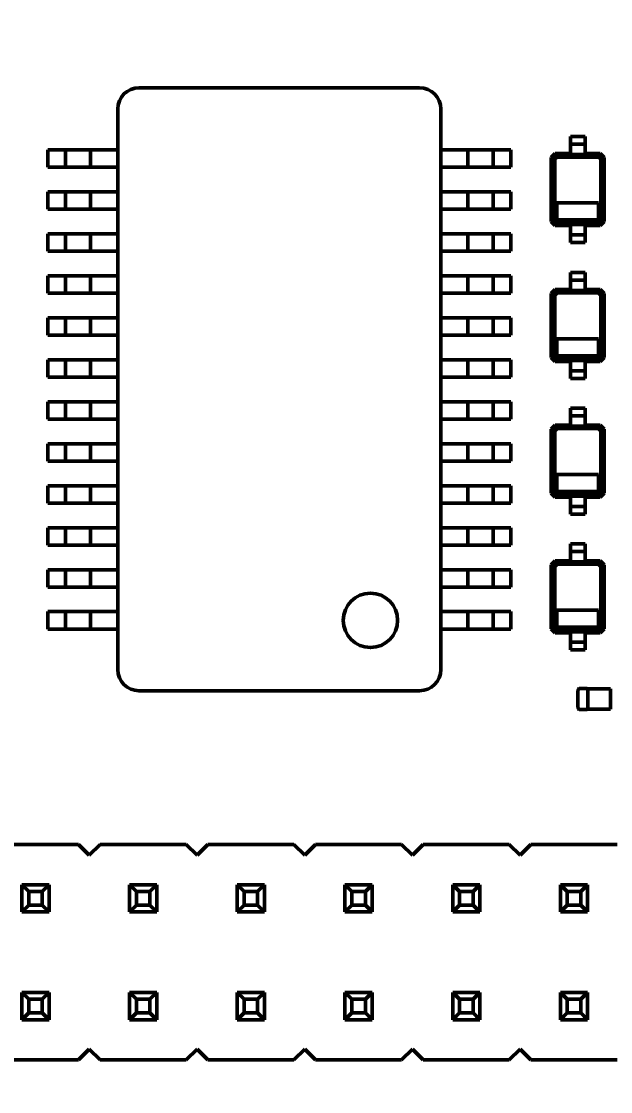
# Model space of a CAD drawing. Header units: millimetres. Extents: x 22 to 202, y 169 to 282.
# Drawn here: x 60.38 to 74.27, y 193.99 to 219.22 of the extents above; entities that cross this region are included whole.
import ezdxf

# ---------------------------------------------------------------- set-up
doc = ezdxf.new("R2010")
doc.units = ezdxf.units.MM
doc.header["$LTSCALE"] = 0.75
doc.layers.add('FD_Dimensions', color=7, linetype='Continuous', lineweight=25)
doc.layers.add('Visible', color=7, linetype='Continuous', lineweight=50)
doc.styles.get("Standard").update_dxf_attribs({"font": 'arial.ttf'})
doc.dimstyles.new('Dim-ISO-25', dxfattribs={"dimtxt": 2.5, "dimasz": 2.5, "dimexe": 1.5, "dimexo": 0, "dimgap": 1, "dimtad": 1, "dimzin": 4, "dimdsep": 46, "dimtxsty": 'Standard', "dimblk": 'OPEN90', "dimcen": 0, "dimazin": 1, "dimtp": 0.1, "dimtm": 0.1, "dimtfac": 0.72, "dimtmove": 0, "dimatfit": 3, "dimfxl": 1, "dimtzin": 4, "dimarcsym": 0})

# ---------------------------------------------------------------- blocks, each defined once
blk = doc.blocks.new('_Open90')
at = {"color": 0, "linetype": 'ByBlock', "lineweight": -2}
for p, q in [((-0.5, 0.5), (0, 0)), ((0, 0), (-1, 0)), ((0, 0), (-0.5, -0.5))]:
    blk.add_line(p, q, dxfattribs=at)
blk = doc.blocks.new('*D39')
at = {"layer": 'Defpoints', "color": 0, "transparency": 16777216}
for p in [(91.851481, 219.885579), (39.845512, 191.385202), (126.699789, 191.385202)]:
    blk.add_point(p, dxfattribs=at)
at = {"layer": 'FD_Dimensions', "color": 0, "lineweight": -2, "transparency": 16777216}
for p, q in [((91.851481, 219.885579), (38.345512, 219.885579)), ((39.845512, 217.385579), (39.845512, 193.885202)), ((126.699789, 191.385202), (38.345512, 191.385202))]:
    blk.add_line(p, q, dxfattribs=at)
at = {"layer": 'FD_Dimensions', "color": 0, "lineweight": -2, "transparency": 16777216, "xscale": 2.5, "yscale": 2.5, "zscale": 2.5}
for p, rotation in [((39.845512, 219.885579), 90), ((39.845512, 191.385202), 270)]:
    blk.add_blockref('_Open90', p, dxfattribs=dict(at, rotation=rotation))
at = {"layer": 'FD_Dimensions', "color": 0, "transparency": 16777216, "insert": (37.568245, 204.532394), "char_height": 2.5, "attachment_point": 5, "rotation": 90}
blk.add_mtext('28.50mm', dxfattribs=at)

msp = doc.modelspace()

# ---------------------------------------------------------------- linework, layer by layer
at = {"layer": 'Visible'}
for p, q in [((69.77, 217.658), (63.15, 217.658)), ((62.65, 217.158), (62.65, 203.938)), ((70.27, 203.938), (70.27, 217.158)), ((73.324, 216.507), (73.324, 216.397)), ((73.324, 216.507), (73.674, 216.507)), ((73.324, 216.397), (73.324, 216.327)), ((73.324, 216.107), (73.324, 216.327)), ((73.324, 216.327), (73.674, 216.327)), ((73.674, 216.507), (73.674, 216.397)), ((73.674, 216.397), (73.674, 216.327)), ((73.674, 216.107), (73.674, 216.327)), ((61, 215.783), (61, 216.193)), ((61, 216.193), (61.417, 216.193)), ((61.417, 215.783), (61.417, 216.193)), ((61.417, 216.193), (61.919, 216.193)), ((61.919, 216.193), (62.01, 216.193)), ((62.01, 215.783), (62.01, 216.193)), ((62.01, 216.193), (62.65, 216.193)), ((70.91, 216.193), (70.27, 216.193)), ((70.91, 215.783), (70.91, 216.193)), ((71.001, 216.193), (70.91, 216.193)), ((71.503, 216.193), (71.001, 216.193)), ((71.92, 216.193), (71.503, 216.193)), ((71.503, 215.783), (71.503, 216.193)), ((71.92, 215.783), (71.92, 216.193)), ((72.874, 216.012), (72.969, 216.107)), ((72.899, 216), (72.982, 216.082)), ((72.969, 216.107), (73.324, 216.107)), ((72.982, 216.082), (73.324, 216.082)), ((72.982, 216.082), (73.012, 216.023)), ((73.324, 216.082), (73.674, 216.082)), ((73.674, 216.107), (74.029, 216.107)), ((73.674, 216.082), (74.017, 216.082)), ((74.017, 216.082), (73.987, 216.023)), ((74.017, 216.082), (74.099, 216)), ((74.029, 216.107), (74.124, 216.012)), ((61, 215.783), (61.417, 215.783)), ((61.417, 215.783), (61.919, 215.783)), ((61.919, 215.783), (62.01, 215.783)), ((62.01, 215.783), (62.65, 215.783)), ((70.91, 215.783), (70.27, 215.783)), ((71.001, 215.783), (70.91, 215.783)), ((71.503, 215.783), (71.001, 215.783)), ((71.92, 215.783), (71.503, 215.783)), ((72.874, 214.502), (72.874, 216.012)), ((72.899, 216), (72.959, 215.97)), ((72.899, 214.515), (72.899, 216)), ((72.959, 215.97), (73.012, 216.023)), ((72.959, 214.545), (72.959, 215.97)), ((73.012, 216.023), (73.987, 216.023)), ((73.987, 216.023), (74.04, 215.97)), ((74.099, 216), (74.04, 215.97)), ((74.04, 215.97), (74.04, 214.545)), ((74.099, 216), (74.099, 214.515)), ((74.124, 216.012), (74.124, 214.502)), ((61, 214.793), (61, 215.203)), ((61, 215.203), (61.417, 215.203)), ((61.417, 214.793), (61.417, 215.203)), ((61.417, 215.203), (61.919, 215.203)), ((61.919, 215.203), (62.01, 215.203)), ((62.01, 214.793), (62.01, 215.203)), ((62.01, 215.203), (62.65, 215.203)), ((70.91, 215.203), (70.27, 215.203)), ((70.91, 214.793), (70.91, 215.203)), ((71.001, 215.203), (70.91, 215.203)), ((71.503, 215.203), (71.001, 215.203)), ((71.92, 215.203), (71.503, 215.203)), ((71.503, 214.793), (71.503, 215.203)), ((71.92, 214.793), (71.92, 215.203)), ((61, 214.793), (61.417, 214.793)), ((61.417, 214.793), (61.919, 214.793)), ((61.919, 214.793), (62.01, 214.793)), ((62.01, 214.793), (62.65, 214.793)), ((70.91, 214.793), (70.27, 214.793)), ((71.001, 214.793), (70.91, 214.793)), ((71.503, 214.793), (71.001, 214.793)), ((71.92, 214.793), (71.503, 214.793)), ((73.009, 214.942), (73.009, 214.542)), ((73.99, 214.942), (73.009, 214.942)), ((73.99, 214.942), (73.99, 214.542)), ((72.899, 214.515), (72.959, 214.545)), ((73.012, 214.492), (72.959, 214.545)), ((73.99, 214.542), (73.009, 214.542)), ((74.04, 214.545), (73.987, 214.492)), ((74.099, 214.515), (74.04, 214.545)), ((72.969, 214.407), (72.874, 214.502)), ((72.982, 214.432), (72.899, 214.515)), ((73.324, 214.407), (72.969, 214.407)), ((72.982, 214.432), (73.012, 214.492)), ((73.324, 214.432), (72.982, 214.432)), ((73.987, 214.492), (73.012, 214.492)), ((73.674, 214.432), (73.324, 214.432)), ((73.324, 214.407), (73.324, 214.187)), ((74.017, 214.432), (73.674, 214.432)), ((74.029, 214.407), (73.674, 214.407)), ((73.674, 214.407), (73.674, 214.187)), ((74.017, 214.432), (73.987, 214.492)), ((74.099, 214.515), (74.017, 214.432)), ((74.124, 214.502), (74.029, 214.407)), ((61, 213.803), (61, 214.213)), ((61, 214.213), (61.417, 214.213)), ((61.417, 213.803), (61.417, 214.213)), ((61.417, 214.213), (61.919, 214.213)), ((61.919, 214.213), (62.01, 214.213)), ((62.01, 213.803), (62.01, 214.213)), ((62.01, 214.213), (62.65, 214.213)), ((70.91, 214.213), (70.27, 214.213)), ((71.001, 214.213), (70.91, 214.213)), ((70.91, 213.803), (70.91, 214.213)), ((71.503, 214.213), (71.001, 214.213)), ((71.92, 214.213), (71.503, 214.213)), ((71.503, 213.803), (71.503, 214.213)), ((71.92, 213.803), (71.92, 214.213)), ((73.324, 214.117), (73.324, 214.187)), ((73.674, 214.187), (73.324, 214.187)), ((73.324, 214.007), (73.324, 214.117)), ((73.674, 214.117), (73.674, 214.187)), ((73.674, 214.007), (73.674, 214.117)), ((61, 213.803), (61.417, 213.803)), ((61.417, 213.803), (61.919, 213.803)), ((61.919, 213.803), (62.01, 213.803)), ((62.01, 213.803), (62.65, 213.803)), ((70.91, 213.803), (70.27, 213.803)), ((71.001, 213.803), (70.91, 213.803)), ((71.503, 213.803), (71.001, 213.803)), ((71.92, 213.803), (71.503, 213.803)), ((73.674, 214.007), (73.324, 214.007)), ((73.324, 213.304), (73.324, 213.194)), ((73.324, 213.304), (73.674, 213.304)), ((73.674, 213.304), (73.674, 213.194)), ((61, 212.813), (61, 213.223)), ((61, 213.223), (61.417, 213.223)), ((61.417, 212.813), (61.417, 213.223)), ((61.417, 213.223), (61.919, 213.223)), ((61.919, 213.223), (62.01, 213.223)), ((62.01, 212.813), (62.01, 213.223)), ((62.01, 213.223), (62.65, 213.223)), ((70.91, 213.223), (70.27, 213.223)), ((70.91, 212.813), (70.91, 213.223)), ((71.001, 213.223), (70.91, 213.223)), ((71.503, 213.223), (71.001, 213.223)), ((71.92, 213.223), (71.503, 213.223)), ((71.503, 212.813), (71.503, 213.223)), ((71.92, 212.813), (71.92, 213.223)), ((73.324, 213.194), (73.324, 213.124)), ((73.324, 212.904), (73.324, 213.124)), ((73.324, 213.124), (73.674, 213.124)), ((73.674, 213.194), (73.674, 213.124)), ((73.674, 212.904), (73.674, 213.124)), ((61, 212.813), (61.417, 212.813)), ((61.417, 212.813), (61.919, 212.813)), ((61.919, 212.813), (62.01, 212.813)), ((62.01, 212.813), (62.65, 212.813)), ((70.91, 212.813), (70.27, 212.813)), ((71.001, 212.813), (70.91, 212.813)), ((71.503, 212.813), (71.001, 212.813)), ((71.92, 212.813), (71.503, 212.813)), ((72.874, 212.809), (72.969, 212.904)), ((72.874, 211.299), (72.874, 212.809)), ((72.899, 212.797), (72.982, 212.879)), ((72.899, 212.797), (72.959, 212.767)), ((72.899, 211.312), (72.899, 212.797)), ((72.959, 212.767), (73.012, 212.82)), ((72.959, 211.342), (72.959, 212.767)), ((72.969, 212.904), (73.324, 212.904)), ((72.982, 212.879), (73.324, 212.879)), ((72.982, 212.879), (73.012, 212.82)), ((73.012, 212.82), (73.987, 212.82)), ((73.324, 212.879), (73.674, 212.879)), ((73.674, 212.904), (74.029, 212.904)), ((73.674, 212.879), (74.017, 212.879)), ((74.017, 212.879), (73.987, 212.82)), ((73.987, 212.82), (74.04, 212.767)), ((74.017, 212.879), (74.099, 212.797)), ((74.029, 212.904), (74.124, 212.809)), ((74.099, 212.797), (74.04, 212.767)), ((74.04, 212.767), (74.04, 211.342)), ((74.099, 212.797), (74.099, 211.312)), ((74.124, 212.809), (74.124, 211.299)), ((61, 211.823), (61, 212.233)), ((61, 212.233), (61.417, 212.233)), ((61.417, 211.823), (61.417, 212.233)), ((61.417, 212.233), (61.919, 212.233)), ((61.919, 212.233), (62.01, 212.233)), ((62.01, 211.823), (62.01, 212.233)), ((62.01, 212.233), (62.65, 212.233)), ((70.91, 212.233), (70.27, 212.233)), ((70.91, 211.823), (70.91, 212.233)), ((71.001, 212.233), (70.91, 212.233)), ((71.503, 212.233), (71.001, 212.233)), ((71.92, 212.233), (71.503, 212.233)), ((71.503, 211.823), (71.503, 212.233)), ((71.92, 211.823), (71.92, 212.233)), ((61, 211.823), (61.417, 211.823)), ((61.417, 211.823), (61.919, 211.823)), ((61.919, 211.823), (62.01, 211.823)), ((62.01, 211.823), (62.65, 211.823)), ((70.91, 211.823), (70.27, 211.823)), ((71.001, 211.823), (70.91, 211.823)), ((71.503, 211.823), (71.001, 211.823)), ((71.92, 211.823), (71.503, 211.823)), ((73.009, 211.739), (73.009, 211.339)), ((73.99, 211.739), (73.009, 211.739)), ((73.99, 211.739), (73.99, 211.339)), ((61, 210.833), (61, 211.243)), ((61, 211.243), (61.417, 211.243)), ((61.417, 210.833), (61.417, 211.243)), ((61.417, 211.243), (61.919, 211.243)), ((61.919, 211.243), (62.01, 211.243)), ((62.01, 210.833), (62.01, 211.243)), ((62.01, 211.243), (62.65, 211.243)), ((70.91, 211.243), (70.27, 211.243)), ((70.91, 210.833), (70.91, 211.243)), ((71.001, 211.243), (70.91, 211.243)), ((71.503, 211.243), (71.001, 211.243)), ((71.92, 211.243), (71.503, 211.243)), ((71.503, 210.833), (71.503, 211.243)), ((71.92, 210.833), (71.92, 211.243)), ((72.969, 211.204), (72.874, 211.299)), ((72.899, 211.312), (72.959, 211.342)), ((72.982, 211.229), (72.899, 211.312)), ((73.012, 211.289), (72.959, 211.342)), ((72.982, 211.229), (73.012, 211.289)), ((73.99, 211.339), (73.009, 211.339)), ((73.987, 211.289), (73.012, 211.289)), ((74.04, 211.342), (73.987, 211.289)), ((74.017, 211.229), (73.987, 211.289)), ((74.099, 211.312), (74.017, 211.229)), ((74.124, 211.299), (74.029, 211.204)), ((74.099, 211.312), (74.04, 211.342)), ((73.324, 211.204), (72.969, 211.204)), ((73.324, 211.229), (72.982, 211.229)), ((73.674, 211.229), (73.324, 211.229)), ((73.324, 211.204), (73.324, 210.984)), ((73.324, 210.914), (73.324, 210.984)), ((73.674, 210.984), (73.324, 210.984)), ((74.017, 211.229), (73.674, 211.229)), ((74.029, 211.204), (73.674, 211.204)), ((73.674, 211.204), (73.674, 210.984)), ((73.674, 210.914), (73.674, 210.984)), ((61, 210.833), (61.417, 210.833)), ((61.417, 210.833), (61.919, 210.833)), ((61.919, 210.833), (62.01, 210.833)), ((62.01, 210.833), (62.65, 210.833)), ((70.91, 210.833), (70.27, 210.833)), ((71.001, 210.833), (70.91, 210.833)), ((71.503, 210.833), (71.001, 210.833)), ((71.92, 210.833), (71.503, 210.833)), ((73.324, 210.804), (73.324, 210.914)), ((73.674, 210.804), (73.324, 210.804)), ((73.674, 210.804), (73.674, 210.914)), ((61, 209.843), (61, 210.253)), ((61, 210.253), (61.417, 210.253)), ((61.417, 209.843), (61.417, 210.253)), ((61.417, 210.253), (61.919, 210.253)), ((61.919, 210.253), (62.01, 210.253)), ((62.01, 209.843), (62.01, 210.253)), ((62.01, 210.253), (62.65, 210.253)), ((70.91, 210.253), (70.27, 210.253)), ((71.001, 210.253), (70.91, 210.253)), ((70.91, 209.843), (70.91, 210.253)), ((71.503, 210.253), (71.001, 210.253)), ((71.92, 210.253), (71.503, 210.253)), ((71.503, 209.843), (71.503, 210.253)), ((71.92, 209.843), (71.92, 210.253)), ((73.324, 210.104), (73.324, 209.994)), ((73.324, 210.104), (73.674, 210.104)), ((73.324, 209.994), (73.324, 209.924)), ((73.674, 210.104), (73.674, 209.994)), ((73.674, 209.994), (73.674, 209.924)), ((61, 209.843), (61.417, 209.843)), ((61.417, 209.843), (61.919, 209.843)), ((61.919, 209.843), (62.01, 209.843)), ((62.01, 209.843), (62.65, 209.843)), ((70.91, 209.843), (70.27, 209.843)), ((71.001, 209.843), (70.91, 209.843)), ((71.503, 209.843), (71.001, 209.843)), ((71.92, 209.843), (71.503, 209.843)), ((73.324, 209.704), (73.324, 209.924)), ((73.324, 209.924), (73.674, 209.924)), ((73.674, 209.704), (73.674, 209.924)), ((72.874, 209.609), (72.969, 209.704)), ((72.874, 208.099), (72.874, 209.609)), ((72.899, 209.597), (72.982, 209.679)), ((72.899, 209.597), (72.959, 209.567)), ((72.899, 208.112), (72.899, 209.597)), ((72.959, 209.567), (73.012, 209.62)), ((72.959, 208.142), (72.959, 209.567)), ((72.969, 209.704), (73.324, 209.704)), ((72.982, 209.679), (73.324, 209.679)), ((72.982, 209.679), (73.012, 209.62)), ((73.012, 209.62), (73.987, 209.62)), ((73.324, 209.679), (73.674, 209.679)), ((73.674, 209.704), (74.029, 209.704)), ((73.674, 209.679), (74.017, 209.679)), ((74.017, 209.679), (73.987, 209.62)), ((73.987, 209.62), (74.04, 209.567)), ((74.017, 209.679), (74.099, 209.597)), ((74.029, 209.704), (74.124, 209.609)), ((74.099, 209.597), (74.04, 209.567)), ((74.04, 209.567), (74.04, 208.142)), ((74.099, 209.597), (74.099, 208.112)), ((74.124, 209.609), (74.124, 208.099)), ((61, 208.853), (61, 209.263)), ((61, 209.263), (61.417, 209.263)), ((61.417, 208.853), (61.417, 209.263)), ((61.417, 209.263), (61.919, 209.263)), ((61.919, 209.263), (62.01, 209.263)), ((62.01, 208.853), (62.01, 209.263)), ((62.01, 209.263), (62.65, 209.263)), ((70.91, 209.263), (70.27, 209.263)), ((70.91, 208.853), (70.91, 209.263)), ((71.001, 209.263), (70.91, 209.263)), ((71.503, 209.263), (71.001, 209.263)), ((71.92, 209.263), (71.503, 209.263)), ((71.503, 208.853), (71.503, 209.263)), ((71.92, 208.853), (71.92, 209.263)), ((61, 208.853), (61.417, 208.853)), ((61.417, 208.853), (61.919, 208.853)), ((61.919, 208.853), (62.01, 208.853)), ((62.01, 208.853), (62.65, 208.853)), ((70.91, 208.853), (70.27, 208.853)), ((71.001, 208.853), (70.91, 208.853)), ((71.503, 208.853), (71.001, 208.853)), ((71.92, 208.853), (71.503, 208.853)), ((73.009, 208.539), (73.009, 208.139)), ((73.99, 208.539), (73.009, 208.539)), ((73.99, 208.539), (73.99, 208.139)), ((61, 207.863), (61, 208.273)), ((61, 208.273), (61.417, 208.273)), ((61.417, 207.863), (61.417, 208.273)), ((61.417, 208.273), (61.919, 208.273)), ((61.919, 208.273), (62.01, 208.273)), ((62.01, 207.863), (62.01, 208.273)), ((62.01, 208.273), (62.65, 208.273)), ((70.91, 208.273), (70.27, 208.273)), ((70.91, 207.863), (70.91, 208.273)), ((71.001, 208.273), (70.91, 208.273)), ((71.503, 208.273), (71.001, 208.273)), ((71.92, 208.273), (71.503, 208.273)), ((71.503, 207.863), (71.503, 208.273)), ((71.92, 207.863), (71.92, 208.273)), ((72.969, 208.004), (72.874, 208.099)), ((72.899, 208.112), (72.959, 208.142)), ((72.982, 208.029), (72.899, 208.112)), ((73.012, 208.089), (72.959, 208.142)), ((73.324, 208.004), (72.969, 208.004)), ((72.982, 208.029), (73.012, 208.089)), ((73.324, 208.029), (72.982, 208.029)), ((73.99, 208.139), (73.009, 208.139)), ((73.987, 208.089), (73.012, 208.089)), ((73.674, 208.029), (73.324, 208.029)), ((73.324, 208.004), (73.324, 207.784)), ((74.017, 208.029), (73.674, 208.029)), ((74.029, 208.004), (73.674, 208.004)), ((73.674, 208.004), (73.674, 207.784)), ((74.04, 208.142), (73.987, 208.089)), ((74.017, 208.029), (73.987, 208.089)), ((74.099, 208.112), (74.017, 208.029)), ((74.124, 208.099), (74.029, 208.004)), ((74.099, 208.112), (74.04, 208.142)), ((61, 207.863), (61.417, 207.863)), ((61.417, 207.863), (61.919, 207.863)), ((61.919, 207.863), (62.01, 207.863)), ((62.01, 207.863), (62.65, 207.863)), ((70.91, 207.863), (70.27, 207.863)), ((71.001, 207.863), (70.91, 207.863)), ((71.503, 207.863), (71.001, 207.863)), ((71.92, 207.863), (71.503, 207.863)), ((73.324, 207.714), (73.324, 207.784)), ((73.674, 207.784), (73.324, 207.784)), ((73.324, 207.604), (73.324, 207.714)), ((73.674, 207.714), (73.674, 207.784)), ((73.674, 207.604), (73.674, 207.714)), ((73.674, 207.604), (73.324, 207.604)), ((61, 206.873), (61, 207.283)), ((61, 207.283), (61.417, 207.283)), ((61.417, 206.873), (61.417, 207.283)), ((61.417, 207.283), (61.919, 207.283)), ((61.919, 207.283), (62.01, 207.283)), ((62.01, 206.873), (62.01, 207.283)), ((62.01, 207.283), (62.65, 207.283)), ((70.91, 207.283), (70.27, 207.283)), ((70.91, 206.873), (70.91, 207.283)), ((71.001, 207.283), (70.91, 207.283)), ((71.503, 207.283), (71.001, 207.283)), ((71.92, 207.283), (71.503, 207.283)), ((71.503, 206.873), (71.503, 207.283)), ((71.92, 206.873), (71.92, 207.283)), ((61, 206.873), (61.417, 206.873)), ((61.417, 206.873), (61.919, 206.873)), ((61.919, 206.873), (62.01, 206.873)), ((62.01, 206.873), (62.65, 206.873)), ((70.91, 206.873), (70.27, 206.873)), ((71.001, 206.873), (70.91, 206.873)), ((71.503, 206.873), (71.001, 206.873)), ((71.92, 206.873), (71.503, 206.873)), ((73.324, 206.904), (73.324, 206.794)), ((73.324, 206.904), (73.674, 206.904)), ((73.324, 206.794), (73.324, 206.724)), ((73.324, 206.504), (73.324, 206.724)), ((73.324, 206.724), (73.674, 206.724)), ((73.674, 206.904), (73.674, 206.794)), ((73.674, 206.794), (73.674, 206.724)), ((73.674, 206.504), (73.674, 206.724)), ((72.874, 206.409), (72.969, 206.504)), ((72.899, 206.397), (72.982, 206.479)), ((72.969, 206.504), (73.324, 206.504)), ((72.982, 206.479), (73.324, 206.479)), ((72.982, 206.479), (73.012, 206.42)), ((73.324, 206.479), (73.674, 206.479)), ((73.674, 206.504), (74.029, 206.504)), ((73.674, 206.479), (74.017, 206.479)), ((74.017, 206.479), (73.987, 206.42)), ((74.017, 206.479), (74.099, 206.397)), ((74.029, 206.504), (74.124, 206.409)), ((61, 205.883), (61, 206.293)), ((61, 206.293), (61.417, 206.293)), ((61.417, 205.883), (61.417, 206.293)), ((61.417, 206.293), (61.919, 206.293)), ((61.919, 206.293), (62.01, 206.293)), ((62.01, 205.883), (62.01, 206.293)), ((62.01, 206.293), (62.65, 206.293)), ((70.91, 206.293), (70.27, 206.293)), ((70.91, 205.883), (70.91, 206.293)), ((71.001, 206.293), (70.91, 206.293)), ((71.503, 206.293), (71.001, 206.293)), ((71.92, 206.293), (71.503, 206.293)), ((71.503, 205.883), (71.503, 206.293)), ((71.92, 205.883), (71.92, 206.293)), ((72.874, 204.899), (72.874, 206.409)), ((72.899, 206.397), (72.959, 206.367)), ((72.899, 204.912), (72.899, 206.397)), ((72.959, 206.367), (73.012, 206.42)), ((72.959, 204.942), (72.959, 206.367)), ((73.012, 206.42), (73.987, 206.42)), ((73.987, 206.42), (74.04, 206.367)), ((74.099, 206.397), (74.04, 206.367)), ((74.04, 206.367), (74.04, 204.942)), ((74.099, 206.397), (74.099, 204.912)), ((74.124, 206.409), (74.124, 204.899)), ((61, 205.883), (61.417, 205.883)), ((61.417, 205.883), (61.919, 205.883)), ((61.919, 205.883), (62.01, 205.883)), ((62.01, 205.883), (62.65, 205.883)), ((70.91, 205.883), (70.27, 205.883)), ((71.001, 205.883), (70.91, 205.883)), ((71.503, 205.883), (71.001, 205.883)), ((71.92, 205.883), (71.503, 205.883)), ((61, 204.893), (61, 205.303)), ((61, 205.303), (61.417, 205.303)), ((61.417, 204.893), (61.417, 205.303)), ((61.417, 205.303), (61.919, 205.303)), ((61.919, 205.303), (62.01, 205.303)), ((62.01, 204.893), (62.01, 205.303)), ((62.01, 205.303), (62.65, 205.303)), ((70.91, 205.303), (70.27, 205.303)), ((70.91, 204.893), (70.91, 205.303)), ((71.001, 205.303), (70.91, 205.303)), ((71.503, 205.303), (71.001, 205.303)), ((71.92, 205.303), (71.503, 205.303)), ((71.503, 204.893), (71.503, 205.303)), ((71.92, 204.893), (71.92, 205.303)), ((73.009, 205.339), (73.009, 204.939)), ((73.99, 205.339), (73.009, 205.339)), ((73.99, 205.339), (73.99, 204.939)), ((72.899, 204.912), (72.959, 204.942)), ((73.012, 204.889), (72.959, 204.942)), ((73.99, 204.939), (73.009, 204.939)), ((74.04, 204.942), (73.987, 204.889)), ((74.099, 204.912), (74.04, 204.942)), ((61, 204.893), (61.417, 204.893)), ((61.417, 204.893), (61.919, 204.893)), ((61.919, 204.893), (62.01, 204.893)), ((62.01, 204.893), (62.65, 204.893)), ((70.91, 204.893), (70.27, 204.893)), ((71.001, 204.893), (70.91, 204.893)), ((71.503, 204.893), (71.001, 204.893)), ((71.92, 204.893), (71.503, 204.893)), ((72.969, 204.804), (72.874, 204.899)), ((72.982, 204.829), (72.899, 204.912)), ((73.324, 204.804), (72.969, 204.804)), ((72.982, 204.829), (73.012, 204.889)), ((73.324, 204.829), (72.982, 204.829)), ((73.987, 204.889), (73.012, 204.889)), ((73.674, 204.829), (73.324, 204.829)), ((73.324, 204.804), (73.324, 204.584)), ((74.017, 204.829), (73.674, 204.829)), ((74.029, 204.804), (73.674, 204.804)), ((73.674, 204.804), (73.674, 204.584)), ((74.017, 204.829), (73.987, 204.889)), ((74.099, 204.912), (74.017, 204.829)), ((74.124, 204.899), (74.029, 204.804)), ((73.324, 204.514), (73.324, 204.584)), ((73.674, 204.584), (73.324, 204.584)), ((73.324, 204.404), (73.324, 204.514)), ((73.674, 204.514), (73.674, 204.584)), ((73.674, 204.404), (73.674, 204.514)), ((73.674, 204.404), (73.324, 204.404)), ((63.15, 203.438), (69.77, 203.438)), ((73.504, 203.443), (73.504, 203.043)), ((73.697, 203.493), (73.554, 203.493)), ((74.274, 203.483), (73.734, 203.483)), ((73.734, 203.443), (73.734, 203.483)), ((73.734, 203.443), (73.734, 203.043)), ((74.274, 203.443), (74.274, 203.483)), ((74.274, 203.443), (74.274, 203.043)), ((73.697, 202.993), (73.554, 202.993)), ((73.734, 203.003), (73.734, 203.043)), ((74.274, 203.003), (73.734, 203.003)), ((74.274, 203.003), (74.274, 203.043)), ((61.725, 199.811), (59.693, 199.811)), ((61.979, 199.557), (61.725, 199.811)), ((62.233, 199.811), (61.979, 199.557)), ((64.265, 199.811), (62.233, 199.811)), ((64.519, 199.557), (64.265, 199.811)), ((64.773, 199.811), (64.519, 199.557)), ((66.805, 199.811), (64.773, 199.811)), ((67.059, 199.557), (66.805, 199.811)), ((67.313, 199.811), (67.059, 199.557)), ((69.345, 199.811), (67.313, 199.811)), ((69.599, 199.557), (69.345, 199.811)), ((69.853, 199.811), (69.599, 199.557)), ((71.885, 199.811), (69.853, 199.811)), ((72.139, 199.557), (71.885, 199.811)), ((72.393, 199.811), (72.139, 199.557)), ((74.425, 199.811), (72.393, 199.811)), ((60.389, 198.861), (61.029, 198.861)), ((60.389, 198.861), (60.389, 198.221)), ((60.389, 198.861), (60.549, 198.701)), ((60.549, 198.701), (60.869, 198.701)), ((60.549, 198.701), (60.549, 198.381)), ((61.029, 198.861), (60.869, 198.701)), ((60.869, 198.701), (60.869, 198.381)), ((61.029, 198.861), (61.029, 198.221)), ((62.929, 198.861), (63.569, 198.861)), ((62.929, 198.861), (62.929, 198.221)), ((62.929, 198.861), (63.089, 198.701)), ((63.089, 198.701), (63.409, 198.701)), ((63.089, 198.701), (63.089, 198.381)), ((63.569, 198.861), (63.409, 198.701)), ((63.409, 198.701), (63.409, 198.381)), ((63.569, 198.861), (63.569, 198.221)), ((65.469, 198.861), (66.109, 198.861)), ((65.469, 198.861), (65.469, 198.221)), ((65.469, 198.861), (65.629, 198.701)), ((65.629, 198.701), (65.949, 198.701)), ((65.629, 198.701), (65.629, 198.381)), ((66.109, 198.861), (65.949, 198.701)), ((65.949, 198.701), (65.949, 198.381)), ((66.109, 198.861), (66.109, 198.221)), ((68.009, 198.861), (68.649, 198.861)), ((68.009, 198.861), (68.009, 198.221)), ((68.009, 198.861), (68.169, 198.701)), ((68.169, 198.701), (68.489, 198.701)), ((68.169, 198.701), (68.169, 198.381)), ((68.649, 198.861), (68.489, 198.701)), ((68.489, 198.701), (68.489, 198.381)), ((68.649, 198.861), (68.649, 198.221)), ((70.549, 198.861), (71.189, 198.861)), ((70.549, 198.861), (70.549, 198.221)), ((70.549, 198.861), (70.709, 198.701)), ((70.709, 198.701), (71.029, 198.701)), ((70.709, 198.701), (70.709, 198.381)), ((71.189, 198.861), (71.029, 198.701)), ((71.029, 198.701), (71.029, 198.381)), ((71.189, 198.861), (71.189, 198.221)), ((73.089, 198.861), (73.089, 198.221)), ((73.089, 198.861), (73.729, 198.861)), ((73.089, 198.861), (73.249, 198.701)), ((73.249, 198.701), (73.249, 198.381)), ((73.249, 198.701), (73.569, 198.701)), ((73.729, 198.861), (73.569, 198.701)), ((73.569, 198.701), (73.569, 198.381)), ((73.729, 198.861), (73.729, 198.221)), ((60.389, 198.221), (60.549, 198.381)), ((60.549, 198.381), (60.869, 198.381)), ((61.029, 198.221), (60.869, 198.381)), ((62.929, 198.221), (63.089, 198.381)), ((63.089, 198.381), (63.409, 198.381)), ((63.569, 198.221), (63.409, 198.381)), ((65.469, 198.221), (65.629, 198.381)), ((65.629, 198.381), (65.949, 198.381)), ((66.109, 198.221), (65.949, 198.381)), ((68.009, 198.221), (68.169, 198.381)), ((68.169, 198.381), (68.489, 198.381)), ((68.649, 198.221), (68.489, 198.381)), ((70.549, 198.221), (70.709, 198.381)), ((70.709, 198.381), (71.029, 198.381)), ((71.189, 198.221), (71.029, 198.381)), ((73.089, 198.221), (73.249, 198.381)), ((73.249, 198.381), (73.569, 198.381)), ((73.729, 198.221), (73.569, 198.381)), ((60.389, 198.221), (61.029, 198.221)), ((62.929, 198.221), (63.569, 198.221)), ((65.469, 198.221), (66.109, 198.221)), ((68.009, 198.221), (68.649, 198.221)), ((70.549, 198.221), (71.189, 198.221)), ((73.089, 198.221), (73.729, 198.221)), ((60.389, 196.321), (61.029, 196.321)), ((60.389, 196.321), (60.389, 195.681)), ((60.389, 196.321), (60.549, 196.161)), ((60.549, 196.161), (60.869, 196.161)), ((60.549, 196.161), (60.549, 195.841)), ((61.029, 196.321), (60.869, 196.161)), ((60.869, 196.161), (60.869, 195.841)), ((61.029, 196.321), (61.029, 195.681)), ((62.929, 196.321), (63.569, 196.321)), ((62.929, 196.321), (62.929, 195.681)), ((62.929, 196.321), (63.089, 196.161)), ((63.089, 196.161), (63.409, 196.161)), ((63.089, 196.161), (63.089, 195.841)), ((63.569, 196.321), (63.409, 196.161)), ((63.409, 196.161), (63.409, 195.841)), ((63.569, 196.321), (63.569, 195.681)), ((65.469, 196.321), (66.109, 196.321)), ((65.469, 196.321), (65.469, 195.681)), ((65.469, 196.321), (65.629, 196.161)), ((65.629, 196.161), (65.949, 196.161)), ((65.629, 196.161), (65.629, 195.841)), ((66.109, 196.321), (65.949, 196.161)), ((65.949, 196.161), (65.949, 195.841)), ((66.109, 196.321), (66.109, 195.681)), ((68.009, 196.321), (68.649, 196.321)), ((68.009, 196.321), (68.009, 195.681)), ((68.009, 196.321), (68.169, 196.161)), ((68.169, 196.161), (68.489, 196.161)), ((68.169, 196.161), (68.169, 195.841)), ((68.649, 196.321), (68.489, 196.161)), ((68.489, 196.161), (68.489, 195.841)), ((68.649, 196.321), (68.649, 195.681)), ((70.549, 196.321), (71.189, 196.321)), ((70.549, 196.321), (70.549, 195.681)), ((70.549, 196.321), (70.709, 196.161)), ((70.709, 196.161), (71.029, 196.161)), ((70.709, 196.161), (70.709, 195.841)), ((71.189, 196.321), (71.029, 196.161)), ((71.029, 196.161), (71.029, 195.841)), ((71.189, 196.321), (71.189, 195.681)), ((73.089, 196.321), (73.729, 196.321)), ((73.089, 196.321), (73.089, 195.681)), ((73.089, 196.321), (73.249, 196.161)), ((73.249, 196.161), (73.569, 196.161)), ((73.249, 196.161), (73.249, 195.841)), ((73.729, 196.321), (73.569, 196.161)), ((73.569, 196.161), (73.569, 195.841)), ((73.729, 196.321), (73.729, 195.681)), ((60.389, 195.681), (60.549, 195.841)), ((60.549, 195.841), (60.869, 195.841)), ((61.029, 195.681), (60.869, 195.841)), ((62.929, 195.681), (63.089, 195.841)), ((63.089, 195.841), (63.409, 195.841)), ((63.569, 195.681), (63.409, 195.841)), ((65.469, 195.681), (65.629, 195.841)), ((65.629, 195.841), (65.949, 195.841)), ((66.109, 195.681), (65.949, 195.841)), ((68.009, 195.681), (68.169, 195.841)), ((68.169, 195.841), (68.489, 195.841)), ((68.649, 195.681), (68.489, 195.841)), ((70.549, 195.681), (70.709, 195.841)), ((70.709, 195.841), (71.029, 195.841)), ((71.189, 195.681), (71.029, 195.841)), ((73.089, 195.681), (73.249, 195.841)), ((73.249, 195.841), (73.569, 195.841)), ((73.729, 195.681), (73.569, 195.841)), ((60.389, 195.681), (61.029, 195.681)), ((62.929, 195.681), (63.569, 195.681)), ((65.469, 195.681), (66.109, 195.681)), ((68.009, 195.681), (68.649, 195.681)), ((70.549, 195.681), (71.189, 195.681)), ((73.089, 195.681), (73.729, 195.681)), ((61.725, 194.731), (61.979, 194.985)), ((61.979, 194.985), (62.233, 194.731)), ((64.265, 194.731), (64.519, 194.985)), ((64.519, 194.985), (64.773, 194.731)), ((66.805, 194.731), (67.059, 194.985)), ((67.059, 194.985), (67.313, 194.731)), ((69.345, 194.731), (69.599, 194.985)), ((69.599, 194.985), (69.853, 194.731)), ((71.885, 194.731), (72.139, 194.985)), ((72.139, 194.985), (72.393, 194.731)), ((59.693, 194.731), (61.725, 194.731)), ((62.233, 194.731), (64.265, 194.731)), ((64.773, 194.731), (66.805, 194.731)), ((67.313, 194.731), (69.345, 194.731)), ((69.853, 194.731), (71.885, 194.731)), ((72.393, 194.731), (74.425, 194.731))]:
    msp.add_line(p, q, dxfattribs=at)
msp.add_circle((68.61, 205.098), 0.641, dxfattribs=at)
for centre, radius, start, end in [((63.15, 217.158), 0.5, 90, 180), ((69.77, 217.158), 0.5, 0, 90), ((73.554, 203.443), 0.05, 90, 180), ((73.697, 203.443), 0.05, 74.0625, 90)]:
    msp.add_arc(centre, radius, start, end, dxfattribs=at)
at = {"layer": 'Visible', "extrusion": (0, 0, -1)}
for centre, radius, start, end in [((-63.15, 203.938), 0.5, 270, 0), ((-69.77, 203.938), 0.5, 180, 270), ((-73.554, 203.043), 0.05, 270, 0), ((-73.697, 203.043), 0.05, 254.0625, 270)]:
    msp.add_arc(centre, radius, start, end, dxfattribs=at)
at = {"layer": 'Visible'}
for points in [[(73.734, 203.483), (73.726, 203.486), (73.719, 203.489), (73.711, 203.491)], [(73.734, 203.003), (73.726, 203), (73.719, 202.997), (73.711, 202.995)]]:
    msp.add_open_spline(points, degree=3, dxfattribs=at)

# ---------------------------------------------------------------- dimensions: what is measured, and where the dimension line sits
at = {"layer": 'FD_Dimensions'}
dim = msp.add_linear_dim(base=(39.846, 191.385), p1=(91.851, 219.886), p2=(126.7, 191.385), angle=90, dimstyle='Dim-ISO-25', override={"dimlfac": 1, "dimpost": 'mm'}, dxfattribs=at)
dim.commit()
dim.dimension.update_dxf_attribs({"geometry": '*D39', "text_midpoint": (39.846, 204.532), "dimtype": 160})

doc.saveas('drawing.dxf')
